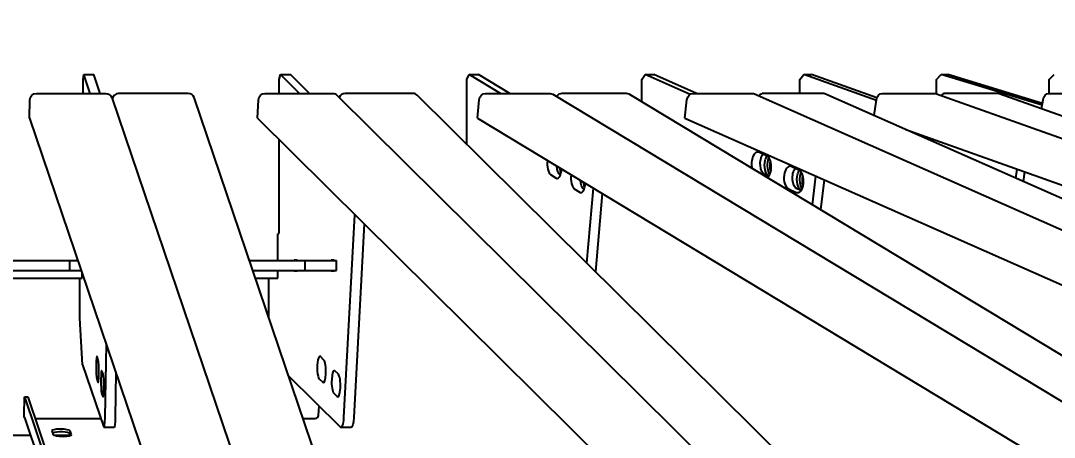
# Model space of a CAD drawing. Header units: millimetres. Extents: x -272986 to 200319, y -34579 to 49604.
# Drawn here: x -37301 to -36487, y 17094 to 17422 of the extents above; entities that cross this region are included whole.
import ezdxf
from ezdxf import colors
from ezdxf.entities.mleader import LeaderData, LeaderLine
from ezdxf.math import Vec2, Vec3

# ---------------------------------------------------------------- set-up
doc = ezdxf.new("R2010")
doc.units = ezdxf.units.MM
doc.layers.get('Defpoints').update_dxf_attribs({"color": 9})
for name, color, linetype in [('X 3001 D', 5, 'Continuous'), ('X 4001 T', 7, 'Continuous'), ('X 5001 H', 8, 'Continuous')]:
    doc.layers.add(name, color=color, linetype=linetype)
doc.styles.add('BIT STD. 2.5', font='isocpeur.ttf', dxfattribs={"height": 2.5})
doc.styles.add('BIT STD. 3.0', font='isocpeur.ttf', dxfattribs={"height": 2.5})
doc.dimstyles.new('BIT STD. 3.0', dxfattribs={"dimtxt": 3, "dimasz": 3, "dimexe": 1, "dimexo": 0.75, "dimgap": 1, "dimtad": 1, "dimdec": 0, "dimdsep": 46, "dimtxsty": 'BIT STD. 3.0', "dimcen": 0, "dimadec": 0, "dimazin": 0, "dimtfac": 1, "dimtdec": 0, "dimtmove": 0, "dimatfit": 3, "dimfxl": 1, "dimtfill": 1, "dimlwd": -1, "dimlwe": -1, "dimarcsym": 0})

# ---------------------------------------------------------------- blocks, each defined once
blk = doc.blocks.new('*D36')
at = {"layer": 'Defpoints', "color": 0, "transparency": 16777216}
for p in [(-29560.67678410275, 19644.47732991414), (-45157.67678410285, 15542.02923352813), (-29560.67678410275, 15542.02923352813)]:
    blk.add_point(p, dxfattribs=at)
at = {"layer": 'X 3001 D', "color": 0, "transparency": 16777216}
for p, q in [((-45157.67678410285, 15587.02923352813), (-45157.67678410285, 19704.47732991414)), ((-29560.67678410275, 15587.02923352813), (-29560.67678410275, 19704.47732991414)), ((-44977.67678410285, 19644.47732991414), (-29740.67678410275, 19644.47732991414))]:
    blk.add_line(p, q, dxfattribs=at)
for points in [[(-44977.67678410285, 19674.47732991414), (-44977.67678410285, 19614.47732991414), (-45157.67678410285, 19644.47732991414)], [(-29740.67678410275, 19674.47732991414), (-29740.67678410275, 19614.47732991414), (-29560.67678410275, 19644.47732991414)]]:
    blk.add_solid(points, dxfattribs=at)
at = {"layer": 'X 3001 D', "color": 0, "transparency": 16777216, "insert": (-37359.1767841028, 19794.47732991414), "char_height": 150, "attachment_point": 5, "style": 'BIT STD. 3.0', "bg_fill": 3, "box_fill_scale": 1.1, "bg_fill_color": 256, "bg_fill_true_color": 13158600, "bg_fill_transparency": 0}
blk.add_mtext('INTERNAL TANK DIAMETER - %%C15597mm (20 PLATES ROUND)', dxfattribs=at)
blk = doc.blocks.new('A$C79477E6E')
at = {"extrusion": (0, 1, 0)}
for p, q in [((107.0325647490208, 1818.214030619754), (107.4148057199309, 1822.089275348037)), ((107.0325647490208, 1807.235847655385), (107.0325647490208, 1818.214030619754)), ((112.462649251218, 1807.235847655384), (107.4148057199855, 1822.089275348037)), ((107.4148057199855, 1822.089275348035), (115.390144389854, 1822.089275348035)), ((120.4379879210865, 1807.235847655384), (115.390144389854, 1822.089275348037)), ((261.3388340842976, 1818.214030619754), (262.4761449557882, 1822.089275348037)), ((261.3388340842976, 1807.235847655387), (261.3388340842976, 1818.214030619754)), ((277.4953808896935, 1807.235847655385), (262.4761449558428, 1822.089275348037)), ((262.4761449558391, 1822.089275348035), (270.255104319036, 1822.089275348035)), ((285.2743402528868, 1807.235847655385), (270.255104319036, 1822.089275348037)), ((409.2100739902016, 1818.214030619754), (411.074450394106, 1822.089275348037)), ((409.2100739902016, 1767.197743413166), (409.2100739902016, 1818.214030619754)), ((435.6952552959519, 1807.235847655384), (411.0744503941569, 1822.089275348037)), ((411.0744503941569, 1822.089275348035), (418.4654866542623, 1822.089275348035)), ((443.086291556061, 1807.235847655384), (418.4654866542623, 1822.089275348037)), ((547.0052037837486, 1818.214030619754), (549.5507385854871, 1822.089275348037)), ((547.0052037837486, 1800.61266358648), (547.0052037837486, 1818.214030619754)), ((584.9787124456343, 1806.435275906244), (549.5507385855344, 1822.089275348037)), ((549.5507385855344, 1822.089275348035), (556.3718599003878, 1822.089275348035)), ((589.9879878416796, 1807.235847655384), (556.3718599003914, 1822.089275348037)), ((671.3312500536049, 1818.214030619754), (674.4952637382157, 1822.089275348037)), ((671.3312500536049, 1807.235847655387), (671.3312500536049, 1818.214030619754)), ((731.7546886790042, 1801.734483467399), (674.4952637382557, 1822.089275348037)), ((674.4952637382557, 1822.089275348035), (680.5785114630853, 1822.089275348035)), ((732.2085362364196, 1803.735643432576), (680.5785114630853, 1822.089275348037)), ((779.1268929261096, 1818.214030619754), (782.8314769759199, 1822.089275348037)), ((779.1268929261096, 1807.082647061025), (779.1268929261096, 1818.214030619754)), ((862.3369310080489, 1797.950484771069), (782.8314769759527, 1822.089275348037)), ((782.831476975949, 1822.089275348035), (788.0270613626271, 1822.089275348035)), ((862.5998430444961, 1799.448102089233), (788.0270613626271, 1822.089275348037)), ((867.7378459205211, 1818.214030619754), (871.8917811814099, 1822.089275348037)), ((867.7378459205211, 1807.235847655387), (867.7378459205211, 1818.214030619754)), ((64.75349640204149, 1787.748446359683), (65.01823824664098, 1802.363997331462)), ((70.09107219684302, 1807.235847655391), (124.9215255521704, 1807.235847655391)), ((129.567367486783, 1803.972847633262), (649.4150879604167, 274.3056780949501)), ((189.7211522448961, 1807.235847655393), (134.8906988895724, 1807.235847655393)), ((714.2147146530879, 274.30567809493), (194.3669941794324, 1803.972847633246)), ((244.2066694017303, 1787.748446359685), (244.994376112696, 1802.363997331464)), ((250.1187946183418, 1807.235847655391), (303.5991402402178, 1807.235847655391)), ((306.8524271010428, 1805.919100458366), (1853.595212368677, 276.2519309200525)), ((366.8031850661428, 1807.235847655395), (313.3228394442667, 1807.235847655395)), ((1916.799257194547, 276.2519309200343), (370.0564719268914, 1805.91910045835)), ((417.6466637249359, 1787.748446359683), (418.9379393487943, 1802.363997331462)), ((423.9877622193017, 1807.235847655391), (474.8011365074308, 1807.235847655391)), ((476.9535320341056, 1806.64523979739), (3012.505441377452, 276.9780702590779)), ((534.8533061207345, 1807.235847655393), (484.0399318326126, 1807.235847655393)), ((3072.557610990709, 276.9780702590597), (537.0057016473402, 1806.645239797375)), ((580.8028110970808, 1787.748446359683), (582.5658601424693, 1802.363997331462)), ((587.416743979371, 1807.235847655391), (634.3119530188524, 1807.235847655391)), ((635.7450653151718, 1806.937440925562), (4097.672395711848, 277.2702713872477)), ((689.7335637019314, 1807.235847655393), (642.8383546624573, 1807.235847655393)), ((4153.094006394884, 277.2702713872295), (691.166675998189, 1806.937440925545)), ((729.9644422946003, 1789.794484505304), (731.8490760338464, 1802.363997331462)), ((736.3815759779136, 1807.235847655391), (778.2039040859199, 1807.235847655391)), ((779.1481817472595, 1807.075177638053), (5082.206792844812, 277.4080080997392)), ((827.6302918499823, 1807.235847655393), (785.8079637419796, 1807.235847655393)), ((5131.633180608846, 277.408008099721), (828.57456951126, 1807.075177638037)), ((861.8614858084075, 1795.242221678853), (863.1117388050952, 1802.363997331464)), ((867.2142496652014, 1807.235847655391), (902.9338923233663, 1807.235847655391)), ((64.75349640204877, 1787.748446359687), (584.6012168756752, 258.0812768213946)), ((244.2066694017412, 1787.748446359687), (1790.949454669353, 258.0812768213946)), ((417.6466637249432, 1787.748446359687), (2953.198573068257, 258.0812768213946)), ((580.8028110970881, 1787.748446359687), (4042.730141493714, 258.0812768213946)), ((754.916153752536, 1778.76946572288), (5032.716276783151, 258.0812768213946)), ((261.3388340842976, 1697.852036929393), (261.3388340842976, 1770.805416072006)), ((645.3041932252199, 1758.227821921844), (639.1949097010474, 1760.92723457397)), ((475.1812513763471, 1743.388573407836), (479.655754745716, 1740.68916075571)), ((482.9018134552207, 1743.189774548846), (482.5722876364525, 1743.388573407836)), ((646.9197937131139, 1742.054429280068), (643.9003721614536, 1743.388573407838)), ((670.759541242609, 1746.980269204651), (664.6502577184328, 1749.679681856776)), ((841.5128395788961, 1740.506355421194), (842.5775295769745, 1747.60727604473)), ((848.3529468580091, 1745.554209376662), (847.2181116111715, 1737.985456948129)), ((681.391648272398, 1719.538980414085), (684.1131846125754, 1742.100322769149)), ((690.5891368834455, 1739.238895987231), (687.7500463041979, 1715.703037365844)), ((493.8250154153793, 1732.141020690642), (498.2995187847482, 1729.441608038516)), ((501.5455774942566, 1731.942221831652), (501.2160516754884, 1732.141020690642)), ((503.5995476694188, 1673.850303611072), (508.8037026011916, 1732.754529994767)), ((515.8207304245334, 1728.521243723028), (510.3966898925064, 1667.128199972138)), ((662.5345988639856, 1732.141020690642), (668.6438823881581, 1729.441608038516)), ((672.375141730503, 1730.806876562874), (669.3557201788426, 1732.141020690642)), ((312.3569583905373, 1552.103749223375), (320.9657848087554, 1711.836730514437)), ((328.3511056713796, 1704.532941566677), (320.1359177537306, 1552.103749223375)), ((261.2079337904761, 1696.851985141551), (260.3709905266624, 1696.851985141551)), ((260.3709905266624, 1675.852036961134), (260.3709905266624, 1696.851985141551)), ((-24.72215677683926, 1675.852036961134), (102.7807839802808, 1675.852036961131)), ((96.4906968334617, 1667.852036961132), (96.4906968334617, 1675.852036961134)), ((237.9080419965467, 1675.852036961134), (306.6079404387674, 1675.852036961131)), ((273.1278249587376, 1675.852036961134), (273.1278249587376, 1676.352036929395)), ((273.1278249587376, 1676.352036929395), (275.4622785972424, 1676.352036929395)), ((275.4622785972424, 1676.352036929396), (275.4622785972424, 1675.852036961134)), ((281.8125074685449, 1667.852036961132), (281.8125074685449, 1675.852036961134)), ((302.3084954400365, 1675.852036938728), (302.3084954400365, 1676.352036929396)), ((302.3084954400365, 1676.352036929396), (304.6429490785413, 1676.352036929396)), ((304.6429490785413, 1676.352036929396), (304.6429490785413, 1675.852036936176)), ((306.6079404387674, 1667.852036934026), (306.6079404387674, 1675.852036934026)), ((-29.47998591109354, 1661.851985141551), (106.1265628989604, 1661.851985141551)), ((-27.44090621894793, 1667.852036961132), (105.4995334223895, 1667.852036961132)), ((104.2864963987449, 1630.375993055637), (104.2864963987449, 1661.851985141551)), ((106.1265628989604, 1661.851985141551), (106.1265628989604, 1666.006984329617)), ((240.6267914386517, 1667.852036961132), (306.6079404387674, 1667.852036961132)), ((242.6658711307864, 1661.851985141551), (260.3709905266624, 1661.851985141551)), ((253.1682463495272, 1630.948437926523), (253.1682463495272, 1661.851985141551)), ((260.3709905266624, 1661.851985141551), (260.3709905266624, 1667.852036961132)), ((273.1278249587376, 1667.352036929395), (273.1278249587376, 1667.852036961132)), ((275.4622785972424, 1667.352036929396), (273.1278249587376, 1667.352036929396)), ((275.4622785972424, 1667.852036961132), (275.4622785972424, 1667.352036929395)), ((302.3084954400365, 1667.352036929396), (302.3084954400365, 1667.852036938728)), ((304.6429490785413, 1667.352036929396), (302.3084954400365, 1667.352036929396)), ((304.6429490785413, 1667.852036936174), (304.6429490785413, 1667.352036929396)), ((106.5799422242017, 1593.627461425322), (104.2864963987449, 1630.375993055639)), ((124.1793430465077, 1552.103749223375), (125.2246241697103, 1609.810378713873)), ((118.8811145215514, 1597.456761232281), (117.9637361913701, 1600.156173884407)), ((296.592732785004, 1597.456761232281), (293.8631866934193, 1600.156173884407)), ((106.5799422242526, 1593.627461425322), (123.2383665416346, 1544.609559118961)), ((122.7035242306411, 1586.209208515087), (121.7861459004598, 1588.908621167213)), ((307.9658414999394, 1586.209208515087), (305.2362954083546, 1588.908621167213)), ((117.6460459778718, 1582.617512718272), (118.5634243080531, 1579.918100066147)), ((132.7963869615232, 1587.530244547639), (132.1546817163762, 1552.103749223375)), ((268.8177800262019, 1584.899225934252), (309.5571988402553, 1544.609559118961)), ((292.9179386402793, 1582.617512718272), (295.6474847318641, 1579.918100066147)), ((121.4684556869579, 1571.369960001079), (122.3858340171428, 1568.670547348953)), ((304.2910473552147, 1571.369960001079), (307.0205934467995, 1568.670547348953)), ((60.51762688840245, 1553.89963081122), (60.78236873300557, 1568.515181782999)), ((60.78236873300557, 1568.515181782999), (63.2746620673388, 1568.515181782999)), ((60.78236873302376, 1568.515181782979), (548.7521939133403, 132.6496544250713)), ((63.2746620673388, 1568.515181782999), (550.4304471578398, 135.0449912728673)), ((292.3764820511315, 1553.89963081122), (292.7705244151475, 1561.210913267169)), ((60.76812434100066, 1552.290780509229), (545.0297622157013, 127.3367030942663)), ((69.0694984705442, 1551.463705649256), (120.2885432716248, 1551.463705649256)), ((280.180630291361, 1551.463705649257), (289.8142727983177, 1551.463705649257)), ((83.62294205718717, 1538.641495551656), (82.55266733856479, 1541.79081031247)), ((96.9668517191385, 1537.879308648136), (96.46538637006233, 1539.354885150506)), ((96.50951001083013, 1541.79081031247), (97.57978472945251, 1538.641495551656)), ((131.3901997745597, 1544.353259766813), (123.4148611046912, 1544.353259766813)), ((317.8612960107457, 1544.353259766813), (310.0823366475524, 1544.353259766813)), ((12.51195039786035, 1538.229749681994), (65.54667680562488, 1538.229749681994)), ((84.00566363530015, 1538.229749681994), (96.84775654848272, 1538.229749681994))]:
    blk.add_line(p, q, dxfattribs=at)
at = {"extrusion": (0, 0, -1)}
for centre, major_axis, ratio, start_param, end_param in [((70.00282491530743, 1802.363997331462), (-4.734089216109944, -1.608850301896986), 0.9713664070550747, 0.3365514031140939, 1.907347729908968), ((124.8332782706311, 1802.363997331464), (4.73408921610973, 1.608850301896911), 0.9713664070550747, -1.234244923680848, 3.246092283859525e-11), ((303.3365713365602, 1802.363997331464), (3.515855764445368, 3.555103127001753), 0.9474481423331056, -0.7528790185294927, 2.658107067787796e-11), ((423.5573370113525, 1802.363997331462), (2.582820734603247, 4.281242466026194), 0.9002005599467872, -2.068311070375811, -0.4975147435809375), ((586.829060964239, 1802.363997331462), (2.02079531143049, 4.573443594197162), 0.8307870521802078, -1.922611375892943, -0.3518150490980694), ((633.7242700037204, 1802.363997331458), (2.020795311432396, 4.573443594201477), 0.8307870521802075, -0.3518150490978984, 1.694155926657004e-11), ((735.6511058618453, 1802.363997331462), (1.674747777390479, 4.711180306688352), 0.7409168099648034, -1.828331345606689, -0.2575350188118146), ((777.4734339698516, 1802.363997331466), (1.674747777389736, 4.711180306686265), 0.7409168099648032, -0.2575350188118026, 1.485256362343534e-11), ((644.9582015886808, 1752.157903990903), (-2.442490654175345e-15, -8.99999999999996), 0.5224985647110978, 0.2268928027592485, 2.53689418888696), ((648.3854090412387, 1750.64357794551), (1.110223024625157e-15, -9.000000000000764), 0.5224985647159194, 0.3126616083740116, 2.024581932313353), ((648.3854090412387, 1750.643577945511), (0, 8.999999999998963), 0.5224985647159194, -1.117010721276457, -0.6096613693153018), ((652.6486098630594, 1750.643577945511), (4.836131495267182e-13, 9.00000000000091), 0.5224985647159219, -2.10491377462394, -1.183803520676761), ((483.3470530107552, 1752.157903990903), (-2.109423746787797e-15, -8.999999999999531), 0.3826834323598349, 0.2268928027591689, 1.344316333520455), ((485.857175717083, 1750.64357794551), (3.554934124849751e-13, 8.99999999999935), 0.3826834323650597, -2.313257519345148, -1.797276320047326), ((670.4135496060662, 1740.910351273711), (-3.552713678800501e-15, -9.000000000000249), 0.522498564711098, 0.2268928027592419, 2.536894188886974), ((673.8407570588606, 1739.396025228314), (1.110223024625157e-15, -8.999999999999536), 0.5224985647159195, 0.3126616084100275, 2.024581932313512), ((673.840757058857, 1739.39602522832), (-2.220446049250313e-16, 8.999999999993944), 0.5224985647159194, -1.117010721276618, -0.6096613693342858), ((678.1039578806776, 1739.396025228316), (4.836131495267182e-13, 8.999999999997696), 0.5224985647159219, -2.104913774565683, -1.183803520730652), ((501.9908170497911, 1740.910351273711), (-2.220446049250313e-15, -9.000000000001672), 0.3826834323598348, 0.2268928027593161, 1.344316333538708), ((504.5009397563736, 1739.396025228316), (3.566036355096003e-13, 9.000000000002096), 0.3826834323650596, -2.313257519280888, -1.797276320047248), ((65.5022135570689, 1553.89963081122), (-4.734089216110368, -1.60885030189714), 0.9713664070550749, -3.158096006927735e-11, 0.3365514031141509), ((131.3901997745597, 1554.353259766811), (-2.248201624865942e-15, -9.999999999998693), 0.07845909572217694, -1.343903524035719, -2.771116669464391e-13), ((317.8612960107457, 1554.353259766813), (-2.55351295663786e-15, -9.99999999999981), 0.2334453638503761, -1.343903524035652, -2.897682094271659e-13), ((89.53108867469928, 1541.79081031247), (-6.998851909861664, 0.1267751703849354), 0.2242576053169429, -0.08059691486028608, 3.060995738729507), ((90.60136339332166, 1538.641495551656), (6.998851909861894, -0.1267751703849397), 0.2242576053169429, -0.08059691486028786, 3.060995738729505)]:
    blk.add_ellipse(centre, major_axis=major_axis, ratio=ratio, start_param=start_param, end_param=end_param, dxfattribs=at)
for centre, major_axis, ratio, start_param, end_param in [((134.8024516080368, 1802.363997331466), (-4.734089216109957, -1.608850301896967), 0.9713664070550734, -1.907347729909032, -0.4782574704249369), ((189.6329049633641, 1802.363997331466), (4.734089216109788, 1.608850301896913), 0.9713664070550737, -3.250377744734578e-11, 1.234244923680817), ((313.0602705406127, 1802.363997331466), (-3.515855764444809, -3.555103127001833), 0.9474481423331053, -2.3887136350604, -1.194493018530095), ((366.5406161624887, 1802.363997331466), (3.515855764445253, 3.555103127001582), 0.9474481423331049, -2.109867835997647e-11, 0.7528790185295331), ((483.6095066246598, 1802.363997331466), (-2.582820734601992, -4.281242466025889), 0.9002005599467869, -2.644077910009179, -1.616325970106999), ((534.4228809127853, 1802.363997331466), (2.582820734602609, 4.281242466025999), 0.9002005599467868, -1.227995483077393e-11, 0.4975147435808623), ((642.2506716473254, 1802.363997331464), (2.020795311430816, 4.573443594197889), 0.8307870521802071, 0.3518150490981375, 1.254766458926861), ((689.1458806868068, 1802.363997331469), (2.02079531142901, 4.5734435941938), 0.8307870521802073, -7.613465413669473e-12, 0.3518150490981384), ((785.0774936259149, 1802.363997331466), (1.674747777390557, 4.711180306688567), 0.7409168099648026, 0.2575350188117441, 1.0580127318404), ((826.8998217339213, 1802.363997331466), (1.674747777390093, 4.711180306687264), 0.7409168099648024, -4.130029651605582e-12, 0.2575350188118867), ((638.1370802738202, 1752.157903990903), (3.33066907387547e-15, 9.000000000000512), 0.5224985647110978, -0.2268928027592363, 2.028797565740937), ((475.9560167506461, 1752.157903990903), (-2.775557561562891e-15, -8.999999999999321), 0.3826834323598348, -1.842441664317803, -0.2268928027591486), ((650.51700945212, 1750.64357794551), (4.862776847858186e-13, -8.999999999999359), 0.5224985647159195, -2.024581932313636, -0.635754047119792), ((644.2463637979963, 1749.458491338777), (-3.552713678800501e-15, -8.999999999999908), 0.5224985647110979, 0.345002081582815, 2.914699850830551), ((650.5170094521054, 1750.643577945528), (4.871658632055187e-13, -8.999999999968864), 0.5224985647159194, -2.308983236924832, -2.024581932313001), ((663.5924282912129, 1740.910351273711), (3.33066907387547e-15, 8.999999999999988), 0.5224985647110978, -0.2268928027592478, 2.914699850830545), ((480.430520120015, 1749.458491338777), (-2.886579864025407e-15, -9.000000000000139), 0.3826834323598348, -0.2268928027592532, 1.388656058809095), ((494.599780789682, 1740.910351273709), (-2.220446049250313e-15, -8.999999999999323), 0.3826834323598349, -1.84244166433438, -0.2268928027591541), ((669.7017118153854, 1738.210938621583), (-3.33066907387547e-15, -8.999999999999988), 0.5224985647110978, -0.2268928027592478, 2.914699850830545), ((675.9723574697418, 1739.396025228314), (4.856115509710435e-13, -9.000000000000105), 0.5224985647159194, -2.024581932313536, -0.6357540471572931), ((675.9723574697964, 1739.396025228325), (4.884981308350689e-13, -8.99999999998644), 0.5224985647159218, -2.308983236888026, -2.02458193231334), ((499.0742841590509, 1738.210938621583), (-2.886579864025407e-15, -9.00000000000018), 0.3826834323598348, -0.2268928027592532, 1.388656058825736), ((261.1053887204434, 1697.852036929393), (-2.389755060505649e-14, 0.9999999999989593), 0.233445363850376, -2.686809002779749, -1.57079632679586), ((117.8048910846192, 1591.386843301339), (1.998401444325282e-15, 9), 0.07845909572217694, -0.2268928027592469, 2.914699850830546), ((118.722269414804, 1588.687430649212), (-2.05391259555654e-15, -8.999999999999972), 0.07845909572217692, -0.2268928027592434, 2.91469985083055), ((293.3905626668457, 1591.386843301339), (2.331468351712828e-15, 9), 0.2334453638503761, -0.2268928027592514, 2.914699850830542), ((296.1201087584304, 1588.687430649212), (-2.609024107869119e-15, -8.999999999999972), 0.2334453638503761, -0.2268928027592505, 2.914699850830543), ((121.6273007937089, 1580.139290584146), (2.05391259555654e-15, 8.999999999999972), 0.07845909572217692, -0.2268928027592434, 2.91469985083055), ((304.763671381781, 1580.139290584146), (2.609024107869119e-15, 8.999999999999972), 0.2334453638503761, -0.2268928027592505, 2.914699850830543), ((122.5446791238901, 1577.43987793202), (-2.05391259555654e-15, -8.999999999999972), 0.07845909572217692, -0.2268928027592434, 2.91469985083055), ((307.4932174733658, 1577.43987793202), (-2.609024107869119e-15, -8.999999999999972), 0.2334453638503761, -0.2268928027592505, 2.914699850830543), ((120.3326669123926, 1553.89963081122), (2.367044608056264, 0.8044251509489322), 0.9713664070550749, -1.907347729909084, -1.666180366113234), ((123.4148611046876, 1554.353259766815), (-2.137179322403426e-15, -10.00000000000033), 0.07845909572217692, -0.2268928027591972, 1.343903524035606), ((289.9455572501429, 1553.89963081122), (1.757927882222532, 1.777551563501067), 0.9474481423331057, -2.388713635060437, -0.8179173082654605), ((310.0823366475488, 1554.353259766815), (-2.664535259100376e-15, -10.00000000000033), 0.2334453638503761, -0.2268928027591972, 1.343903524035606), ((89.48696503393148, 1539.354885150506), (6.998851909861664, -0.1267751703849356), 0.224257605316943, 0.08059691486028753, 2.716931261826803)]:
    blk.add_ellipse(centre, major_axis=major_axis, ratio=ratio, start_param=start_param, end_param=end_param)
at = {"extrusion": (0, 0, -0.9999999999999998)}
blk.add_ellipse((249.8562257146878, 1802.363997331462), major_axis=(3.515855764445805, 3.55510312700148), ratio=0.9474481423331058, start_param=-2.323675345324542, end_param=-0.7528790185296677, dxfattribs=at)
at = {"extrusion": (0, 0, -0.9999999999999999)}
for centre, major_axis, ratio, start_param, end_param in [((474.3707112994744, 1802.363997331462), (2.582820734603312, 4.281242466027217), 0.9002005599467868, -0.4975147435807701, 2.087946482376424e-11), ((866.3589790467486, 1802.363997331462), (1.452584681064901, 4.784349249828873), 0.6328027369261506, -1.760609734463715, -0.1898134076688414)]:
    blk.add_ellipse(centre, major_axis=major_axis, ratio=ratio, start_param=start_param, end_param=end_param, dxfattribs=at)

msp = doc.modelspace()

# ---------------------------------------------------------------- block references
at = {"layer": 'X 5001 H', "color": 252}
msp.add_blockref('A$C79477E6E', (-37359.17678410285, 15557.02923352813), dxfattribs=at)

# ---------------------------------------------------------------- next in the draw order: dimensions: what is measured, and where the dimension line sits
at = {"layer": 'X 3001 D'}
dim = msp.add_linear_dim(base=(-29560.67678410275, 19644.47732991414), p1=(-45157.67678410285, 15542.02923352813), p2=(-29560.67678410275, 15542.02923352813), text='INTERNAL TANK DIAMETER - %%C<>mm (20 PLATES ROUND)', dimstyle='BIT STD. 3.0', dxfattribs=at)
dim.commit()
dim.dimension.update_dxf_attribs({"geometry": '*D36', "text_midpoint": (-37359.1767841028, 19794.47732991414)})

# ---------------------------------------------------------------- next in the draw order: leaders
at = {"layer": 'X 4001 T'}
ml = msp.add_multileader_mtext('Standard', dxfattribs=at)
ml.set_content('\\pxsm1.15;PERIMETER 2 TIER HANDRAILING TO THE FULL CIRCUMFERENCE OF THE ROOF.\\P(GALV.^I- REFER TO NOTES COLUMN)', color=256, style='BIT STD. 2.5')
ml.set_leader_properties(color=150)
ml.build(insert=Vec2(0, 0))
ml.multileader.update_dxf_attribs({"text_left_attachment_type": 2, "text_right_attachment_type": 2, "dogleg_length": 3, "arrow_head_size": 150, "scale": 60})
ctx = ml.context
ctx.base_point, ctx.scale, ctx.char_height, ctx.arrow_head_size, ctx.landing_gap_size, ctx.plane_origin = Vec3(-35449.83103126803, 18484.65831410067), 60, 150, 150, 60, Vec3(-30524.8525958817, 19154.77043100521)
ctx.left_attachment, ctx.right_attachment, ctx.text_align_type = 2, 2, 2
notes = []
notes.append((ctx, [(0, (1, 1, 0), (-31489.83103126803, 18484.65831410067), (-1, 0), 180, [(0, [(-30510.70137200135, 16712.42862796303)], 0, [])])]))
ctx.mtext.insert, ctx.mtext.width, ctx.mtext.defined_height, ctx.mtext.alignment, ctx.mtext.flow_direction = Vec3(-31729.83103126803, 18879.65831410067), 3866.662103078794, 1362.970936081278, 3, 5
ctx.mtext.has_bg_fill, ctx.mtext.bg_color, ctx.mtext.bg_scale_factor, ctx.mtext.bg_transparency, ctx.mtext.use_window_bg_color = 1, -1073741824, 1.25, 0, 1
for ctx, leaders in notes:
    for number, flags, end, landing, length, lines in leaders:
        leader = LeaderData()
        leader.index, (leader.has_last_leader_line, leader.has_dogleg_vector, leader.attachment_direction) = number, flags
        leader.last_leader_point, leader.dogleg_vector, leader.dogleg_length = Vec3(end), Vec3(landing), length
        for number, points, colour, breaks in lines:
            line = LeaderLine()
            line.index, line.vertices, line.color, line.breaks = number, Vec3.list(points), colors.encode_raw_color(colour), breaks
            leader.lines.append(line)
        ctx.leaders.append(leader)

doc.saveas('drawing.dxf')
